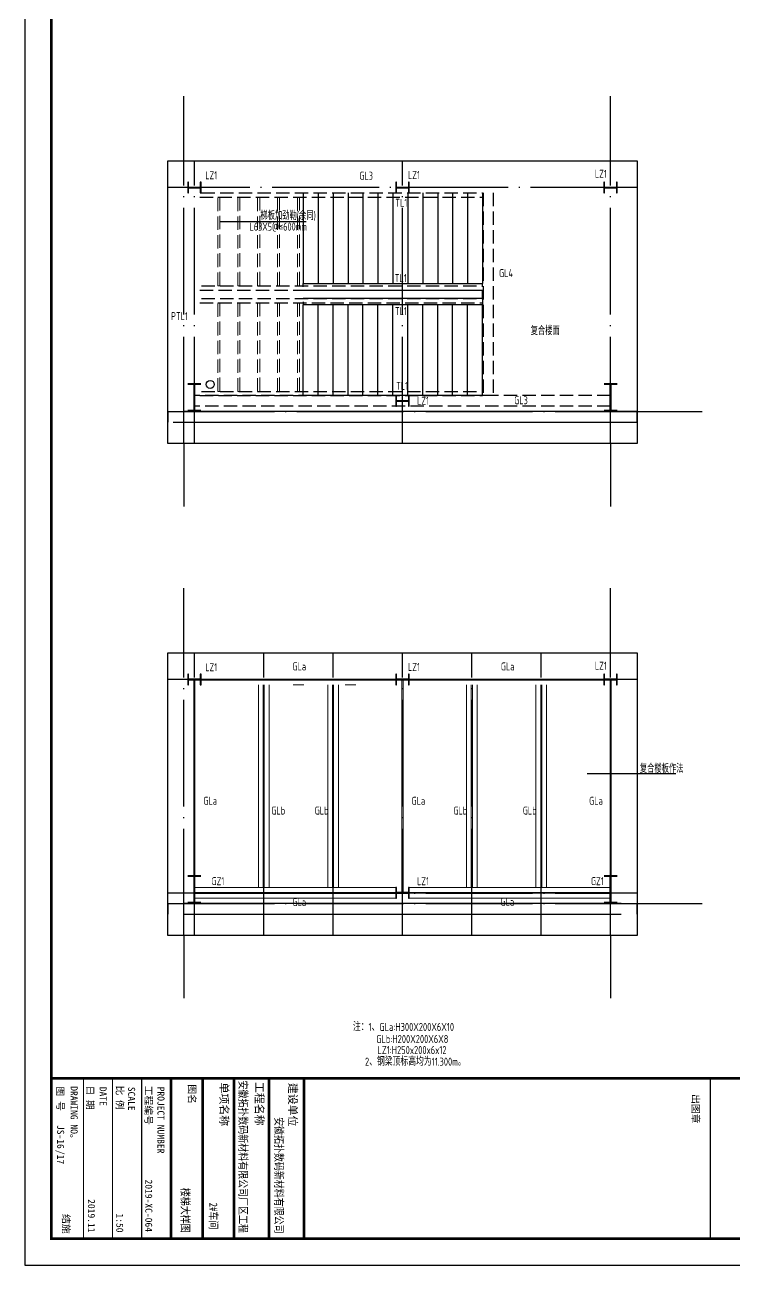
# Model space of a CAD drawing. Extents: x 19118 to 566552, y -1188739 to 92943.
# Drawn here: x 77812 to 91106, y -1117957 to -1094702 of the extents above; entities that cross this region are included whole.
import ezdxf

# ---------------------------------------------------------------- set-up
doc = ezdxf.new("R2010")
doc.units = 0
doc.header["$LTSCALE"] = 1000
doc.header["$MEASUREMENT"] = 0
doc.linetypes.add('DASH', pattern=[0.35, 0.25, -0.1])
doc.linetypes.add('DOTE', pattern=[2.42, 2, -0.2, 0.02, -0.2])
doc.layers.get('0').update_dxf_attribs({"linetype": 'CONTINUOUS'})
for name, color, linetype in [('3T_GLASS', 5, 'CONTINUOUS'), ('3T_WOOD', 21, 'CONTINUOUS'), ('AXIS', 3, 'CONTINUOUS'), ('BEAM_CON', 4, 'CONTINUOUS'), ('COLU', 7, 'CONTINUOUS'), ('DOTE', 9, 'DOTE'), ('PUB_TITLE', 4, 'CONTINUOUS'), ('STAIR', 2, 'CONTINUOUS'), ('TEXT', 7, 'CONTINUOUS'), ('THIN', 7, 'CONTINUOUS'), ('WALL', 6, 'CONTINUOUS'), ('刚柱', 2, 'CONTINUOUS'), ('图框', 4, 'CONTINUOUS')]:
    doc.layers.add(name, color=color, linetype=linetype)
doc.layers.add('柱构件', color=7, linetype='CONTINUOUS', lineweight=25, true_color=0xffff94)
doc.layers.add('梁_主零件_实线', color=141, linetype='CONTINUOUS', lineweight=18)
doc.styles.add('-黑体', font='SimSun.ttf')
doc.styles.add('TSSD_Rein', font='atssdeng.shx', dxfattribs={"width": 0.7, "bigfont": 'atssdchn.shx'})
doc.styles.add('宋体', font='SimSun.ttf', dxfattribs={"width": 0.8})
doc.styles.add('黑体', font='simhei.ttf', dxfattribs={"width": 0.6, "height": 4.3})

msp = doc.modelspace()

# ---------------------------------------------------------------- linework, layer by layer
for points in [[(80489.37, -1097254.75), (89290.03, -1097254.75), (89290.03, -1102554.75), (80489.37, -1102554.75)], [(80489.37, -1106477.86), (89290.03, -1106477.86), (89290.03, -1111777.86), (80489.37, -1111777.86)]]:
    msp.add_lwpolyline(points, close=True)
at = {"layer": '3T_GLASS', "linetype": 'DASH'}
for p, q in [((86399.37, -1097854.75), (86399.37, -1101654.75)), ((86589.37, -1097854.75), (86589.37, -1101654.75)), ((88789.37, -1101654.75), (80989.37, -1101654.75)), ((88789.37, -1101854.75), (80989.37, -1101854.75))]:
    msp.add_line(p, q, dxfattribs=at)
at = {"layer": '3T_WOOD', "linetype": 'DASH'}
for p, q in [((81124.37, -1097854.75), (86389.37, -1097854.75)), ((81089.37, -1097931.75), (86389.37, -1097931.75)), ((81089.37, -1099674.75), (86389.37, -1099674.75)), ((81124.37, -1099597.75), (86389.37, -1099597.75)), ((81089.37, -1099911.75), (86389.37, -1099911.75)), ((81124.37, -1099834.75), (86389.37, -1099834.75)), ((81124.37, -1101577.75), (86389.37, -1101577.75)), ((81089.37, -1101654.75), (86389.37, -1101654.75))]:
    msp.add_line(p, q, dxfattribs=at)
at = {"layer": 'AXIS'}
for p, q in [((80789.37, -1097254.75), (80789.37, -1096043.07)), ((88789.37, -1097254.75), (88789.37, -1096043.07)), ((89290.03, -1101954.75), (90503.3, -1101954.75)), ((80789.37, -1102554.75), (80789.37, -1103730.47)), ((88789.37, -1102554.75), (88789.37, -1103730.47)), ((80789.37, -1106477.86), (80789.37, -1105266.18)), ((88789.37, -1106477.86), (88789.37, -1105266.18)), ((89290.03, -1111177.86), (90503.3, -1111177.86)), ((80789.37, -1111777.86), (80789.37, -1112953.58)), ((88789.37, -1111777.86), (88789.37, -1112953.58))]:
    msp.add_line(p, q, dxfattribs=at)
at = {"layer": 'BEAM_CON', "color": 251, "linetype": 'DASH', "lineweight": 5}
for points in [[(81469.63, -1097931.75), (81469.63, -1099597.75), (81431.71, -1099597.75), (81431.71, -1097931.75)], [(81841.47, -1097931.75), (81841.47, -1099597.75), (81803.55, -1099597.75), (81803.55, -1097931.75)], [(82213.31, -1097931.75), (82213.31, -1099597.75), (82175.39, -1099597.75), (82175.39, -1097931.75)], [(82585.15, -1097931.75), (82585.15, -1099597.75), (82547.23, -1099597.75), (82547.23, -1097931.75)], [(82956.99, -1097931.75), (82956.99, -1099597.75), (82919.07, -1099597.75), (82919.07, -1097931.75)], [(81469.63, -1099911.75), (81469.63, -1101577.75), (81431.71, -1101577.75), (81431.71, -1099911.75)], [(81841.47, -1099911.75), (81841.47, -1101577.75), (81803.55, -1101577.75), (81803.55, -1099911.75)], [(82213.31, -1099911.75), (82213.31, -1101577.75), (82175.39, -1101577.75), (82175.39, -1099911.75)], [(82585.15, -1099911.75), (82585.15, -1101577.75), (82547.23, -1101577.75), (82547.23, -1099911.75)], [(82956.99, -1099911.75), (82956.99, -1101577.75), (82919.07, -1101577.75), (82919.07, -1099911.75)]]:
    msp.add_lwpolyline(points, close=True, dxfattribs=at)
at = {"layer": 'COLU', "linetype": 'ByBlock'}
msp.add_line((88347.76, -1108738.46), (90014.69, -1108738.46), dxfattribs=at)
at = {"layer": 'DOTE'}
for p, q in [((80789.37, -1102554.75), (80789.37, -1096711.86)), ((80989.37, -1102554.75), (80989.37, -1097254.75)), ((84889.37, -1102554.75), (84889.37, -1097254.75)), ((88789.37, -1102554.75), (88789.37, -1097254.75)), ((89290.03, -1097754.75), (80489.37, -1097754.75)), ((80489.37, -1101954.75), (89290.03, -1101954.75)), ((80789.37, -1111777.86), (80789.37, -1106477.86)), ((80989.37, -1111777.86), (80989.37, -1106477.86)), ((82289.37, -1111777.86), (82289.37, -1106477.86)), ((83589.37, -1111777.86), (83589.37, -1106477.86)), ((84889.37, -1111777.86), (84889.37, -1106477.86)), ((86189.37, -1111777.86), (86189.37, -1106477.86)), ((87489.37, -1111777.86), (87489.37, -1106477.86)), ((88789.37, -1111777.86), (88789.37, -1106477.86)), ((89290.03, -1106977.86), (80489.37, -1106977.86)), ((80489.37, -1110977.86), (89290.03, -1110977.86)), ((80489.37, -1111177.86), (89290.03, -1111177.86))]:
    msp.add_line(p, q, dxfattribs=at)
at = {"layer": 'PUB_TITLE'}
msp.add_lwpolyline([(77811.65, -1117957.32), (107511.65, -1117957.32), (107511.65, -1075907.32), (77811.65, -1075907.32)], close=True, dxfattribs=at)
at = {"layer": 'PUB_TITLE', "const_width": 50}
msp.add_lwpolyline([(78311.65, -1117457.32), (107011.65, -1117457.32), (107011.65, -1077157.32), (78311.65, -1077157.32)], close=True, dxfattribs=at)
at = {"layer": 'STAIR'}
for p, q in [((83029.37, -1097854.75), (83029.37, -1099554.75)), ((83309.37, -1097854.75), (83309.37, -1099554.75)), ((83589.37, -1097854.75), (83589.37, -1099554.75)), ((83869.37, -1097854.75), (83869.37, -1099554.75)), ((84149.37, -1097854.75), (84149.37, -1099554.75)), ((84429.37, -1097854.75), (84429.37, -1099554.75)), ((84709.37, -1097854.75), (84709.37, -1099554.75)), ((84989.37, -1097854.75), (84989.37, -1099554.75)), ((85269.37, -1097854.75), (85269.37, -1099554.75)), ((85549.37, -1097854.75), (85549.37, -1099554.75)), ((85829.37, -1097854.75), (85829.37, -1099554.75)), ((86109.37, -1097854.75), (86109.37, -1099554.75)), ((86389.37, -1097854.75), (86389.37, -1099554.75)), ((83029.37, -1099614.75), (83029.37, -1099554.75)), ((83029.37, -1099554.75), (86389.37, -1099554.75)), ((83029.37, -1099674.75), (86389.37, -1099674.75)), ((86389.37, -1099614.75), (86389.37, -1099554.75)), ((86389.37, -1099834.75), (86389.37, -1099674.75)), ((86389.37, -1099834.75), (83029.37, -1099834.75)), ((83029.37, -1099894.75), (83029.37, -1099954.75)), ((86389.37, -1099954.75), (83029.37, -1099954.75)), ((83029.37, -1101654.75), (83029.37, -1099954.75)), ((83309.37, -1101654.75), (83309.37, -1099954.75)), ((83589.37, -1101654.75), (83589.37, -1099954.75)), ((83869.37, -1101654.75), (83869.37, -1099954.75)), ((84149.37, -1101654.75), (84149.37, -1099954.75)), ((84429.37, -1101654.75), (84429.37, -1099954.75)), ((84709.37, -1101654.75), (84709.37, -1099954.75)), ((84989.37, -1101654.75), (84989.37, -1099954.75)), ((85269.37, -1101654.75), (85269.37, -1099954.75)), ((85549.37, -1101654.75), (85549.37, -1099954.75)), ((85829.37, -1101654.75), (85829.37, -1099954.75)), ((86109.37, -1101654.75), (86109.37, -1099954.75)), ((86389.37, -1099834.75), (86389.37, -1099894.75)), ((86389.37, -1099894.75), (86389.37, -1099954.75)), ((86389.37, -1101654.75), (86389.37, -1099954.75)), ((86449.37, -1101654.75), (83029.37, -1101654.75)), ((86389.37, -1101654.75), (83029.37, -1101654.75))]:
    msp.add_line(p, q, dxfattribs=at)
msp.add_circle((81286.19, -1101443.88), 75, dxfattribs=at)
at = {"layer": 'THIN'}
msp.add_line((83087.12, -1098394.04, -765.66), (81469.63, -1098394.04), dxfattribs=at)
at = {"layer": 'WALL'}
for p, q in [((80489.37, -1101954.75), (80489.37, -1102154.75)), ((82489.37, -1101954.75), (80789.37, -1101954.75)), ((89290.03, -1101954.75), (82489.37, -1101954.75)), ((89290.03, -1102154.75), (89290.03, -1101954.75)), ((80589.37, -1102154.75), (82489.37, -1102154.75)), ((82489.37, -1102154.75), (89290.03, -1102154.75)), ((80489.37, -1111177.86), (80489.37, -1111377.86)), ((80489.37, -1111177.86), (80489.37, -1111377.86)), ((82563.37, -1111177.86), (80789.37, -1111177.86)), ((88989.37, -1111177.86), (80789.37, -1111177.86)), ((89290.03, -1111377.86), (89290.03, -1111177.86)), ((80789.37, -1111377.86), (82563.37, -1111377.86)), ((80789.37, -1111377.86), (88989.37, -1111377.86))]:
    msp.add_line(p, q, dxfattribs=at)
at = {"layer": '刚柱', "const_width": 40}
for points in [[(81114.37, -1101435.89), (80864.37, -1101435.89)], [(81114.37, -1101435.89), (80864.37, -1101435.89)], [(80989.37, -1101935.89), (80989.37, -1101435.89)], [(80989.37, -1101935.89), (80989.37, -1101435.89)], [(88914.37, -1101435.89), (88664.37, -1101435.89)], [(88914.37, -1101435.89), (88664.37, -1101435.89)], [(88789.37, -1101935.89), (88789.37, -1101435.89)], [(88789.37, -1101935.89), (88789.37, -1101435.89)], [(81114.37, -1101935.89), (80864.37, -1101935.89)], [(81114.37, -1101935.89), (80864.37, -1101935.89)], [(88914.37, -1101935.89), (88664.37, -1101935.89)], [(88914.37, -1101935.89), (88664.37, -1101935.89)], [(81114.37, -1110659), (80864.37, -1110659)], [(81114.37, -1110659), (80864.37, -1110659)], [(80989.37, -1111159), (80989.37, -1110659)], [(80989.37, -1111159), (80989.37, -1110659)], [(88914.37, -1110659), (88664.37, -1110659)], [(88914.37, -1110659), (88664.37, -1110659)], [(88789.37, -1111159), (88789.37, -1110659)], [(88789.37, -1111159), (88789.37, -1110659)], [(81114.37, -1111159), (80864.37, -1111159)], [(81114.37, -1111159), (80864.37, -1111159)], [(88914.37, -1111159), (88664.37, -1111159)], [(88914.37, -1111159), (88664.37, -1111159)]]:
    msp.add_lwpolyline(points, dxfattribs=at)
at = {"layer": '图框', "color": 4, "const_width": 49.3}
msp.add_lwpolyline([(107011.65, -1114452.7), (107011.65, -1117457.32), (78311.65, -1117457.32), (78311.65, -1114452.7)], close=True, dxfattribs=at)
at = {"layer": '图框', "color": 4}
for points, const_width in [([(78909.25, -1114452.7), (78909.25, -1117457.32)], 20.17), ([(79453.57, -1114452.7), (79453.57, -1117457.32)], 20.17), ([(80002.05, -1114452.7), (80002.05, -1117457.32)], 20.17), ([(80551.48, -1114452.7), (80551.48, -1117457.32)], 49.8), ([(81143.75, -1114452.7), (81143.75, -1117457.32)], 49.8), ([(81729.12, -1114452.7), (81729.12, -1117457.32)], 49.8), ([(82386.39, -1114452.7), (82386.39, -1117447.32)], 49.8), ([(83044.89, -1114452.7), (83044.89, -1117446.39)], 49.8)]:
    msp.add_lwpolyline(points, dxfattribs=dict(at, const_width=const_width))
at = {"layer": '图框', "color": 0, "const_width": 25}
msp.add_lwpolyline([(90657.77, -1114452.7), (90657.77, -1117457.32)], dxfattribs=at)
at = {"layer": '柱构件'}
for p, q in [((80878.37, -1097654.75), (80864.37, -1097654.75)), ((80864.37, -1097654.75), (80864.37, -1097854.75)), ((80864.37, -1097854.75), (80878.37, -1097854.75)), ((80878.37, -1097854.75), (80878.37, -1097654.75)), ((81100.37, -1097749.75), (80878.37, -1097749.75)), ((80878.37, -1097759.75), (81100.37, -1097759.75)), ((81100.37, -1097654.75), (81100.37, -1097854.75)), ((81114.37, -1097654.75), (81100.37, -1097654.75)), ((81100.37, -1097854.75), (81114.37, -1097854.75)), ((81114.37, -1097854.75), (81114.37, -1097654.75)), ((84778.37, -1097654.75), (84764.37, -1097654.75)), ((84764.37, -1097654.75), (84764.37, -1097854.75)), ((84764.37, -1097854.75), (84778.37, -1097854.75)), ((84778.37, -1097854.75), (84778.37, -1097654.75)), ((85000.37, -1097749.75), (84778.37, -1097749.75)), ((84778.37, -1097759.75), (85000.37, -1097759.75)), ((85000.37, -1097654.75), (85000.37, -1097854.75)), ((85014.37, -1097654.75), (85000.37, -1097654.75)), ((85000.37, -1097854.75), (85014.37, -1097854.75)), ((85014.37, -1097854.75), (85014.37, -1097654.75)), ((88678.37, -1097654.75), (88664.37, -1097654.75)), ((88664.37, -1097654.75), (88664.37, -1097854.75)), ((88664.37, -1097854.75), (88678.37, -1097854.75)), ((88678.37, -1097854.75), (88678.37, -1097654.75)), ((88900.37, -1097749.75), (88678.37, -1097749.75)), ((88678.37, -1097759.75), (88900.37, -1097759.75)), ((88900.37, -1097654.75), (88900.37, -1097854.75)), ((88914.37, -1097654.75), (88900.37, -1097654.75)), ((88900.37, -1097854.75), (88914.37, -1097854.75)), ((88914.37, -1097854.75), (88914.37, -1097654.75)), ((84778.37, -1101654.75), (84764.37, -1101654.75)), ((84764.37, -1101654.75), (84764.37, -1101854.75)), ((84778.37, -1101854.75), (84778.37, -1101654.75)), ((85000.37, -1101749.75), (84778.37, -1101749.75)), ((84778.37, -1101759.75), (85000.37, -1101759.75)), ((85000.37, -1101654.75), (85000.37, -1101854.75)), ((85014.37, -1101654.75), (85000.37, -1101654.75)), ((85014.37, -1101854.75), (85014.37, -1101654.75)), ((84764.37, -1101854.75), (84778.37, -1101854.75)), ((85000.37, -1101854.75), (85014.37, -1101854.75)), ((80878.37, -1106877.86), (80864.37, -1106877.86)), ((80864.37, -1106877.86), (80864.37, -1107077.86)), ((80878.37, -1107077.86), (80878.37, -1106877.86)), ((81100.37, -1106877.86), (81100.37, -1107077.86)), ((81114.37, -1106877.86), (81100.37, -1106877.86)), ((81114.37, -1107077.86), (81114.37, -1106877.86)), ((84778.37, -1106877.86), (84764.37, -1106877.86)), ((84764.37, -1106877.86), (84764.37, -1107077.86)), ((84778.37, -1107077.86), (84778.37, -1106877.86)), ((85000.37, -1106877.86), (85000.37, -1107077.86)), ((85014.37, -1106877.86), (85000.37, -1106877.86)), ((85014.37, -1107077.86), (85014.37, -1106877.86)), ((88678.37, -1106877.86), (88664.37, -1106877.86)), ((88664.37, -1106877.86), (88664.37, -1107077.86)), ((88678.37, -1107077.86), (88678.37, -1106877.86)), ((88900.37, -1106877.86), (88900.37, -1107077.86)), ((88914.37, -1106877.86), (88900.37, -1106877.86)), ((88914.37, -1107077.86), (88914.37, -1106877.86)), ((80864.37, -1107077.86), (80878.37, -1107077.86)), ((81100.37, -1106972.86), (80878.37, -1106972.86)), ((80878.37, -1106982.86), (81100.37, -1106982.86)), ((81100.37, -1107077.86), (81114.37, -1107077.86)), ((84764.37, -1107077.86), (84778.37, -1107077.86)), ((85000.37, -1106972.86), (84778.37, -1106972.86)), ((84778.37, -1106982.86), (85000.37, -1106982.86)), ((85000.37, -1107077.86), (85014.37, -1107077.86)), ((88664.37, -1107077.86), (88678.37, -1107077.86)), ((88900.37, -1106972.86), (88678.37, -1106972.86)), ((88678.37, -1106982.86), (88900.37, -1106982.86)), ((88900.37, -1107077.86), (88914.37, -1107077.86)), ((84778.37, -1110877.86), (84764.37, -1110877.86)), ((84764.37, -1110877.86), (84764.37, -1111077.86)), ((84778.37, -1111077.86), (84778.37, -1110877.86)), ((85000.37, -1110877.86), (85000.37, -1111077.86)), ((85014.37, -1110877.86), (85000.37, -1110877.86)), ((85014.37, -1111077.86), (85014.37, -1110877.86)), ((84764.37, -1111077.86), (84778.37, -1111077.86)), ((85000.37, -1110972.86), (84778.37, -1110972.86)), ((84778.37, -1110982.86), (85000.37, -1110982.86)), ((85000.37, -1111077.86), (85014.37, -1111077.86))]:
    msp.add_line(p, q, dxfattribs=at)
at = {"layer": '梁_主零件_实线', "ltscale": 20}
for p, q in [((80979.37, -1106982.86), (80979.37, -1110972.86)), ((80999.37, -1106982.86), (80999.37, -1110972.86)), ((84764.37, -1106967.86), (81114.37, -1106967.86)), ((84764.37, -1106987.86), (81114.37, -1106987.86)), ((82279.37, -1107077.86), (82279.37, -1110877.86)), ((82299.37, -1107077.86), (82299.37, -1110877.86)), ((83579.37, -1107077.86), (83579.37, -1110877.86)), ((83599.37, -1107077.86), (83599.37, -1110877.86)), ((84879.37, -1106982.86), (84879.37, -1110972.86)), ((84899.37, -1106982.86), (84899.37, -1110972.86)), ((88664.37, -1106967.86), (85014.37, -1106967.86)), ((88664.37, -1106987.86), (85014.37, -1106987.86)), ((86179.37, -1107077.86), (86179.37, -1110877.86)), ((86199.37, -1107077.86), (86199.37, -1110877.86)), ((87479.37, -1107077.86), (87479.37, -1110877.86)), ((87499.37, -1107077.86), (87499.37, -1110877.86)), ((88779.37, -1106982.86), (88779.37, -1110972.86)), ((88799.37, -1106982.86), (88799.37, -1110972.86)), ((84764.37, -1110877.86), (80989.37, -1110877.86)), ((85014.36, -1110877.86), (88789.37, -1110877.86)), ((84764.37, -1111077.86), (80989.37, -1111077.86)), ((84764.37, -1110967.86), (80999.37, -1110967.86)), ((84764.37, -1110987.86), (80999.37, -1110987.86)), ((85014.36, -1111077.86), (88789.37, -1111077.86)), ((88779.37, -1110972.86), (85014.37, -1110967.86)), ((88779.37, -1110992.86), (85014.37, -1110987.86))]:
    msp.add_line(p, q, dxfattribs=at)
at = {"layer": '梁_主零件_实线'}
for p, q in [((82189.37, -1107077.86), (82189.37, -1110877.86)), ((82389.37, -1107077.86), (82389.37, -1110877.86)), ((83038.37, -1107077.86), (82838.37, -1107077.86)), ((83489.37, -1107077.86), (83489.37, -1110877.86)), ((83689.37, -1107077.86), (83689.37, -1110877.86)), ((84013.87, -1107077.86), (83813.87, -1107077.86)), ((86089.37, -1107077.86), (86089.37, -1110877.86)), ((86289.37, -1107077.86), (86289.37, -1110877.86)), ((87389.37, -1107077.86), (87389.37, -1110877.86)), ((87589.37, -1107077.86), (87589.37, -1110877.86)), ((83038.37, -1110877.86), (82838.37, -1110877.86)), ((84013.87, -1110877.86), (83813.87, -1110877.86))]:
    msp.add_line(p, q, dxfattribs=at)

# ---------------------------------------------------------------- texts
at = {"layer": 'TEXT', "style": 'TSSD_Rein', "width": 0.7}
for s, p in [('LZ1', (81193.14, -1097597.44)), ('GL3', (84082.09, -1097606.78)), ('LZ1', (84992.52, -1097592.84)), ('LZ1', (88495.87, -1097570.7)), ('TL1', (84756.24, -1098114.29)), ('梯板加劲勒(余同)', (82227.05, -1098358.13, -906)), ('L63X5@≤600mm', (82022.72, -1098561.09, -906)), ('TL1', (84745.01, -1099526.34)), ('GL4', (86700.33, -1099433.18)), ('PTL1', (80551.36, -1100238.85)), ('TL1', (84747.8, -1100144.63)), ('复合楼面', (87291.15, -1100516.69)), ('TL1', (84770.4, -1101546.71)), ('LZ1', (85161.79, -1101825.69)), ('GL3', (86983.84, -1101816.01)), ('LZ1', (81193.14, -1106820.55)), ('GLa', (82828.15, -1106805.13)), ('LZ1', (84992.52, -1106815.95)), ('GLa', (86733.84, -1106806.94)), ('LZ1', (88495.87, -1106793.81)), ('复合楼板作法', (89337.42, -1108725.2)), ('GLa', (81159.45, -1109325.82)), ('GLa', (85060.49, -1109325.82)), ('GLa', (88388.45, -1109325.82)), ('GLb', (82432.44, -1109508.16)), ('GLb', (83245.26, -1109508.16)), ('GLb', (85845.26, -1109508.16)), ('GLb', (87145.26, -1109508.16)), ('GZ1', (81311.7, -1110832.5)), ('LZ1', (85161.79, -1110832.5)), ('GZ1', (88421.86, -1110832.5)), ('GLa', (82828.15, -1111225.26)), ('GLa', (86728.15, -1111218.93))]:
    msp.add_text(s, height=150, dxfattribs=at).set_placement(p)
at = {"layer": 'TEXT', "lineweight": 5, "style": 'TSSD_Rein', "width": 0.75}
for s, p in [('注：1、GLa:H300X200X6X10', (83961.18, -1113565.47, -906)), ('GLb:H200X200X6X8', (84398.6, -1113792, -906)), ('LZ1:H250x200x6x12', (84420.89, -1113998.31, -906)), ('2、钢梁顶标高均为11.300m。', (84187.24, -1114216.65, -906))]:
    msp.add_text(s, height=150, dxfattribs=at).set_placement(p)
at = {"layer": 'TEXT', "color": 3, "style": '-黑体', "width": 0.8}
for s, p in [('安徽拓扑数码新材料有限公司厂区工程', (81827.8, -1114494.98)), ('安徽拓扑数码新材料有限公司', (82500.04, -1115180.29)), ('楼梯大样图', (80744.92, -1116507.91)), ('2#车间', (81271.3, -1116785.23))]:
    msp.add_text(s, height=150.075, rotation=270, dxfattribs=at).set_placement(p)
at = {"layer": '图框', "color": 4}
for s, height, style, p in [('DRAWING NO。', 131.472, '黑体', (78671.15, -1114602.15)), ('比 例', 131.472, '黑体', (79526.33, -1114587.83)), ('工程编号', 131.472, '黑体', (80065.57, -1114592.26)), ('图名', 131.472, '黑体', (80881.23, -1114566.52)), ('单项名称', 150, '黑体', (81472.27, -1114531.91)), ('工程名称', 150, '黑体', (82132.77, -1114521.91)), ('建设单位', 150, '黑体', (82758.55, -1114538.52)), ('图 号', 131.472, '黑体', (78408.62, -1114606.5)), ('日 期', 131.472, '黑体', (78969.93, -1114587.83)), ('DATE', 131.472, '黑体', (79213.5, -1114612.52)), ('SCALE', 131.472, '黑体', (79747.81, -1114613.21)), ('出图章', 131.472, '黑体', (90317.56, -1114750.28)), ('2019-XC-064', 131.472, '宋体', (80070.12, -1116351.42)), ('2019.11', 131.472, '宋体', (78996.11, -1116719.37)), ('1:50', 131.472, '宋体', (79526.86, -1116987.42))]:
    msp.add_text(s, height=height, rotation=270, dxfattribs=dict(at, style=style)).set_placement(p)
at = {"layer": '图框', "color": 0, "style": '黑体'}
msp.add_text('PROJECT NUMBER', height=131.472, rotation=270, dxfattribs=at).set_placement((80297.97, -1114609.99))
at = {"layer": '图框', "color": 3, "style": '宋体'}
for s, p in [('JS-16', (78417.8, -1115327.6)), ('/17', (78417.8, -1115796.46)), ('结施', (78519.88, -1116998.29))]:
    msp.add_text(s, height=131.472, rotation=270, dxfattribs=at).set_placement(p)

doc.saveas('drawing.dxf')
